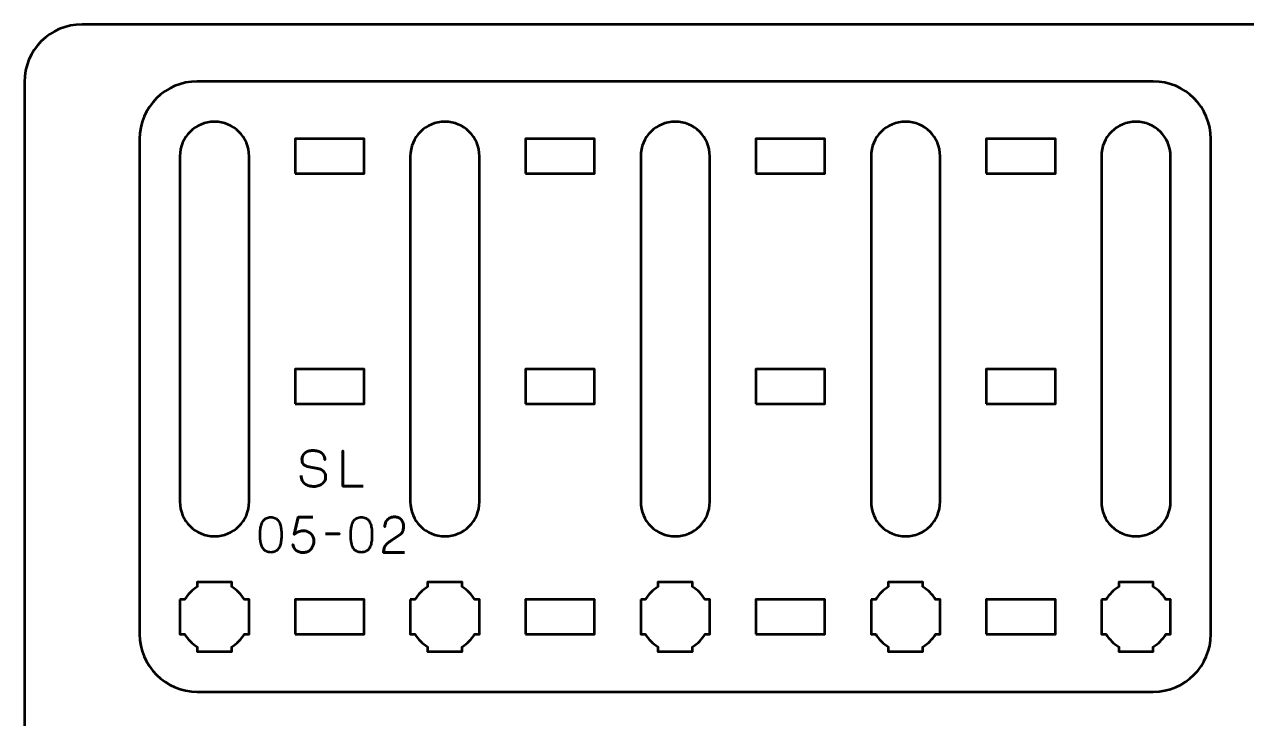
# Model space of a CAD drawing. Header units: centimetres. Extents: x -21 to 0, y -29.7 to 0.
# Drawn here: x -21 to -10.39, y -6.03 to 0 of the extents above; entities that cross this region are included whole.
import ezdxf

# ---------------------------------------------------------------- set-up
doc = ezdxf.new("R2010")
doc.units = ezdxf.units.CM
doc.header["$MEASUREMENT"] = 0
doc.layers.add('Layer 1', color=7, linetype='Continuous')

msp = doc.modelspace()

# ---------------------------------------------------------------- linework, layer by layer
at = {"layer": 'Layer 1', "lineweight": 53}
for points in [[(-18.65, -1.29484), (-18.05, -1.29484), (-18.05, -0.99484), (-18.65, -0.99484), (-18.65, -1.29484)], [(-16.65, -1.29484), (-16.05, -1.29484), (-16.05, -0.99484), (-16.65, -0.99484), (-16.65, -1.29484)], [(-14.65, -1.29484), (-14.05, -1.29484), (-14.05, -0.99484), (-14.65, -0.99484), (-14.65, -1.29484)], [(-12.65, -1.29484), (-12.05, -1.29484), (-12.05, -0.99484), (-12.65, -0.99484), (-12.65, -1.29484)], [(-18.65, -3.29484), (-18.05, -3.29484), (-18.05, -2.99484), (-18.65, -2.99484), (-18.65, -3.29484)], [(-16.65, -3.29484), (-16.05, -3.29484), (-16.05, -2.99484), (-16.65, -2.99484), (-16.65, -3.29484)], [(-14.65, -3.29484), (-14.05, -3.29484), (-14.05, -2.99484), (-14.65, -2.99484), (-14.65, -3.29484)], [(-12.65, -3.29484), (-12.05, -3.29484), (-12.05, -2.99484), (-12.65, -2.99484), (-12.65, -3.29484)], [(-18.65, -5.29484), (-18.05, -5.29484), (-18.05, -4.99484), (-18.65, -4.99484), (-18.65, -5.29484)], [(-16.65, -5.29484), (-16.05, -5.29484), (-16.05, -4.99484), (-16.65, -4.99484), (-16.65, -5.29484)], [(-14.65, -5.29484), (-14.05, -5.29484), (-14.05, -4.99484), (-14.65, -4.99484), (-14.65, -5.29484)], [(-12.65, -5.29484), (-12.05, -5.29484), (-12.05, -4.99484), (-12.65, -4.99484), (-12.65, -5.29484)]]:
    msp.add_lwpolyline(points, close=True, dxfattribs=at)
at = {"layer": 'Layer 1', "color": 1, "lineweight": 53}
msp.add_open_spline([(-21.00003, -29.19995), (-21.00003, -29.19995), (-21.00003, -0.49992), (-21.00003, -0.49992), (-21.00003, -0.49992), (-21.00003, -0.22295), (-20.77694, 0.00004), (-20.49994, 0.00004), (-20.49994, 0.00004), (-20.49994, 0.00004), (-0.50008, 0.00004), (-0.50008, 0.00004), (-0.50008, 0.00004), (-0.22294, 0.00004), (0.00002, -0.22295), (0.00002, -0.49992), (0.00002, -0.49992), (0.00002, -0.49992), (0.00002, -29.19995), (0.00002, -29.19995), (0.00002, -29.19995), (0.00002, -29.47695), (-0.22294, -29.70004), (-0.50008, -29.70004), (-0.50008, -29.70004), (-0.50008, -29.70004), (-20.49994, -29.70004), (-20.49994, -29.70004), (-20.49994, -29.70004), (-20.77694, -29.70004), (-21.00003, -29.47695), (-21.00003, -29.19995)], degree=3, knots=[0, 0, 0, 0, 0.125, 0.125, 0.125, 0.125, 0.25, 0.25, 0.25, 0.25, 0.375, 0.375, 0.375, 0.375, 0.5, 0.5, 0.5, 0.5, 0.625, 0.625, 0.625, 0.625, 0.75, 0.75, 0.75, 0.75, 0.875, 0.875, 0.875, 0.875, 1, 1, 1, 1], dxfattribs=at)
at = {"layer": 'Layer 1', "color": 3, "lineweight": 53}
msp.add_open_spline([(-20, -5.29484), (-20, -5.29484), (-20, -0.99484), (-20, -0.99484), (-20, -0.99484), (-20, -0.71875), (-19.77609, -0.49484), (-19.5, -0.49484), (-19.5, -0.49484), (-19.5, -0.49484), (-11.2, -0.49484), (-11.2, -0.49484), (-11.2, -0.49484), (-10.92391, -0.49484), (-10.7, -0.71875), (-10.7, -0.99484), (-10.7, -0.99484), (-10.7, -0.99484), (-10.7, -5.29484), (-10.7, -5.29484), (-10.7, -5.29484), (-10.7, -5.57093), (-10.92391, -5.79484), (-11.2, -5.79484), (-11.2, -5.79484), (-11.2, -5.79484), (-19.5, -5.79484), (-19.5, -5.79484), (-19.5, -5.79484), (-19.77609, -5.79484), (-20, -5.57093), (-20, -5.29484)], degree=3, knots=[0, 0, 0, 0, 0.125, 0.125, 0.125, 0.125, 0.25, 0.25, 0.25, 0.25, 0.375, 0.375, 0.375, 0.375, 0.5, 0.5, 0.5, 0.5, 0.625, 0.625, 0.625, 0.625, 0.75, 0.75, 0.75, 0.75, 0.875, 0.875, 0.875, 0.875, 1, 1, 1, 1], dxfattribs=at)
at = {"layer": 'Layer 1', "lineweight": 53}
for points, knots in [([(-19.05, -1.14484), (-19.05, -1.14484), (-19.05, -4.14484), (-19.05, -4.14484), (-19.05, -4.14484), (-19.05, -4.31051), (-19.18433, -4.44484), (-19.35, -4.44484), (-19.35, -4.44484), (-19.51567, -4.44484), (-19.65, -4.31051), (-19.65, -4.14484), (-19.65, -4.14484), (-19.65, -4.14484), (-19.65, -1.14484), (-19.65, -1.14484), (-19.65, -1.14484), (-19.65, -0.97917), (-19.51567, -0.84484), (-19.35, -0.84484), (-19.35, -0.84484), (-19.18433, -0.84484), (-19.05, -0.97917), (-19.05, -1.14484)], [0, 0, 0, 0, 0.16666667, 0.16666667, 0.16666667, 0.16666667, 0.33333333, 0.33333333, 0.33333333, 0.33333333, 0.5, 0.5, 0.5, 0.5, 0.66666667, 0.66666667, 0.66666667, 0.66666667, 0.83333333, 0.83333333, 0.83333333, 0.83333333, 1, 1, 1, 1]), ([(-17.05, -1.14484), (-17.05, -1.14484), (-17.05, -4.14484), (-17.05, -4.14484), (-17.05, -4.14484), (-17.05, -4.31051), (-17.18433, -4.44484), (-17.35, -4.44484), (-17.35, -4.44484), (-17.51567, -4.44484), (-17.65, -4.31051), (-17.65, -4.14484), (-17.65, -4.14484), (-17.65, -4.14484), (-17.65, -1.14484), (-17.65, -1.14484), (-17.65, -1.14484), (-17.65, -0.97917), (-17.51567, -0.84484), (-17.35, -0.84484), (-17.35, -0.84484), (-17.18433, -0.84484), (-17.05, -0.97917), (-17.05, -1.14484)], [0, 0, 0, 0, 0.16666667, 0.16666667, 0.16666667, 0.16666667, 0.33333333, 0.33333333, 0.33333333, 0.33333333, 0.5, 0.5, 0.5, 0.5, 0.66666667, 0.66666667, 0.66666667, 0.66666667, 0.83333333, 0.83333333, 0.83333333, 0.83333333, 1, 1, 1, 1]), ([(-15.05, -1.14484), (-15.05, -1.14484), (-15.05, -4.14484), (-15.05, -4.14484), (-15.05, -4.14484), (-15.05, -4.31051), (-15.18433, -4.44484), (-15.35, -4.44484), (-15.35, -4.44484), (-15.51567, -4.44484), (-15.65, -4.31051), (-15.65, -4.14484), (-15.65, -4.14484), (-15.65, -4.14484), (-15.65, -1.14484), (-15.65, -1.14484), (-15.65, -1.14484), (-15.65, -0.97917), (-15.51567, -0.84484), (-15.35, -0.84484), (-15.35, -0.84484), (-15.18433, -0.84484), (-15.05, -0.97917), (-15.05, -1.14484)], [0, 0, 0, 0, 0.16666667, 0.16666667, 0.16666667, 0.16666667, 0.33333333, 0.33333333, 0.33333333, 0.33333333, 0.5, 0.5, 0.5, 0.5, 0.66666667, 0.66666667, 0.66666667, 0.66666667, 0.83333333, 0.83333333, 0.83333333, 0.83333333, 1, 1, 1, 1]), ([(-13.05, -1.14484), (-13.05, -1.14484), (-13.05, -4.14484), (-13.05, -4.14484), (-13.05, -4.14484), (-13.05, -4.31051), (-13.18433, -4.44484), (-13.35, -4.44484), (-13.35, -4.44484), (-13.51567, -4.44484), (-13.65, -4.31051), (-13.65, -4.14484), (-13.65, -4.14484), (-13.65, -4.14484), (-13.65, -1.14484), (-13.65, -1.14484), (-13.65, -1.14484), (-13.65, -0.97917), (-13.51567, -0.84484), (-13.35, -0.84484), (-13.35, -0.84484), (-13.18433, -0.84484), (-13.05, -0.97917), (-13.05, -1.14484)], [0, 0, 0, 0, 0.16666667, 0.16666667, 0.16666667, 0.16666667, 0.33333333, 0.33333333, 0.33333333, 0.33333333, 0.5, 0.5, 0.5, 0.5, 0.66666667, 0.66666667, 0.66666667, 0.66666667, 0.83333333, 0.83333333, 0.83333333, 0.83333333, 1, 1, 1, 1]), ([(-11.05, -1.14484), (-11.05, -1.14484), (-11.05, -4.14484), (-11.05, -4.14484), (-11.05, -4.14484), (-11.05, -4.31051), (-11.18433, -4.44484), (-11.35, -4.44484), (-11.35, -4.44484), (-11.51567, -4.44484), (-11.65, -4.31051), (-11.65, -4.14484), (-11.65, -4.14484), (-11.65, -4.14484), (-11.65, -1.14484), (-11.65, -1.14484), (-11.65, -1.14484), (-11.65, -0.97917), (-11.51567, -0.84484), (-11.35, -0.84484), (-11.35, -0.84484), (-11.18433, -0.84484), (-11.05, -0.97917), (-11.05, -1.14484)], [0, 0, 0, 0, 0.16666667, 0.16666667, 0.16666667, 0.16666667, 0.33333333, 0.33333333, 0.33333333, 0.33333333, 0.5, 0.5, 0.5, 0.5, 0.66666667, 0.66666667, 0.66666667, 0.66666667, 0.83333333, 0.83333333, 0.83333333, 0.83333333, 1, 1, 1, 1]), ([(-19.65, -4.99484), (-19.65, -4.99484), (-19.60985, -4.99484), (-19.60985, -4.99484), (-19.60985, -4.99484), (-19.5835, -4.94931), (-19.54553, -4.91134), (-19.5, -4.88499), (-19.5, -4.88499), (-19.5, -4.88499), (-19.5, -4.84484), (-19.5, -4.84484), (-19.5, -4.84484), (-19.5, -4.84484), (-19.35, -4.84484), (-19.35, -4.84484), (-19.35, -4.84484), (-19.35, -4.84484), (-19.2, -4.84484), (-19.2, -4.84484), (-19.2, -4.84484), (-19.2, -4.84484), (-19.2, -4.88499), (-19.2, -4.88499), (-19.2, -4.88499), (-19.15447, -4.91134), (-19.1165, -4.94931), (-19.09015, -4.99484), (-19.09015, -4.99484), (-19.09015, -4.99484), (-19.05, -4.99484), (-19.05, -4.99484), (-19.05, -4.99484), (-19.05, -4.99484), (-19.05, -5.14484), (-19.05, -5.14484), (-19.05, -5.14484), (-19.05, -5.14484), (-19.05, -5.29484), (-19.05, -5.29484), (-19.05, -5.29484), (-19.05, -5.29484), (-19.09015, -5.29484), (-19.09015, -5.29484), (-19.09015, -5.29484), (-19.1165, -5.34037), (-19.15447, -5.37834), (-19.2, -5.40469), (-19.2, -5.40469), (-19.2, -5.40469), (-19.2, -5.44484), (-19.2, -5.44484), (-19.2, -5.44484), (-19.2, -5.44484), (-19.35, -5.44484), (-19.35, -5.44484), (-19.35, -5.44484), (-19.35, -5.44484), (-19.5, -5.44484), (-19.5, -5.44484), (-19.5, -5.44484), (-19.5, -5.44484), (-19.5, -5.40469), (-19.5, -5.40469), (-19.5, -5.40469), (-19.54553, -5.37834), (-19.5835, -5.34037), (-19.60985, -5.29484), (-19.60985, -5.29484), (-19.60985, -5.29484), (-19.65, -5.29484), (-19.65, -5.29484), (-19.65, -5.29484), (-19.65, -5.29484), (-19.65, -5.14484), (-19.65, -5.14484), (-19.65, -5.14484), (-19.65, -5.14484), (-19.65, -4.99484), (-19.65, -4.99484)], [0, 0, 0, 0, 0.05, 0.05, 0.05, 0.05, 0.1, 0.1, 0.1, 0.1, 0.15, 0.15, 0.15, 0.15, 0.2, 0.2, 0.2, 0.2, 0.25, 0.25, 0.25, 0.25, 0.3, 0.3, 0.3, 0.3, 0.35, 0.35, 0.35, 0.35, 0.4, 0.4, 0.4, 0.4, 0.45, 0.45, 0.45, 0.45, 0.5, 0.5, 0.5, 0.5, 0.55, 0.55, 0.55, 0.55, 0.6, 0.6, 0.6, 0.6, 0.65, 0.65, 0.65, 0.65, 0.7, 0.7, 0.7, 0.7, 0.75, 0.75, 0.75, 0.75, 0.8, 0.8, 0.8, 0.8, 0.85, 0.85, 0.85, 0.85, 0.9, 0.9, 0.9, 0.9, 0.95, 0.95, 0.95, 0.95, 1, 1, 1, 1]), ([(-17.65, -4.99484), (-17.65, -4.99484), (-17.60985, -4.99484), (-17.60985, -4.99484), (-17.60985, -4.99484), (-17.5835, -4.94931), (-17.54553, -4.91134), (-17.5, -4.88499), (-17.5, -4.88499), (-17.5, -4.88499), (-17.5, -4.84484), (-17.5, -4.84484), (-17.5, -4.84484), (-17.5, -4.84484), (-17.35, -4.84484), (-17.35, -4.84484), (-17.35, -4.84484), (-17.35, -4.84484), (-17.2, -4.84484), (-17.2, -4.84484), (-17.2, -4.84484), (-17.2, -4.84484), (-17.2, -4.88499), (-17.2, -4.88499), (-17.2, -4.88499), (-17.15447, -4.91134), (-17.1165, -4.94931), (-17.09015, -4.99484), (-17.09015, -4.99484), (-17.09015, -4.99484), (-17.05, -4.99484), (-17.05, -4.99484), (-17.05, -4.99484), (-17.05, -4.99484), (-17.05, -5.14484), (-17.05, -5.14484), (-17.05, -5.14484), (-17.05, -5.14484), (-17.05, -5.29484), (-17.05, -5.29484), (-17.05, -5.29484), (-17.05, -5.29484), (-17.09015, -5.29484), (-17.09015, -5.29484), (-17.09015, -5.29484), (-17.1165, -5.34037), (-17.15447, -5.37834), (-17.2, -5.40469), (-17.2, -5.40469), (-17.2, -5.40469), (-17.2, -5.44484), (-17.2, -5.44484), (-17.2, -5.44484), (-17.2, -5.44484), (-17.35, -5.44484), (-17.35, -5.44484), (-17.35, -5.44484), (-17.35, -5.44484), (-17.5, -5.44484), (-17.5, -5.44484), (-17.5, -5.44484), (-17.5, -5.44484), (-17.5, -5.40469), (-17.5, -5.40469), (-17.5, -5.40469), (-17.54553, -5.37834), (-17.5835, -5.34037), (-17.60985, -5.29484), (-17.60985, -5.29484), (-17.60985, -5.29484), (-17.65, -5.29484), (-17.65, -5.29484), (-17.65, -5.29484), (-17.65, -5.29484), (-17.65, -5.14484), (-17.65, -5.14484), (-17.65, -5.14484), (-17.65, -5.14484), (-17.65, -4.99484), (-17.65, -4.99484)], [0, 0, 0, 0, 0.05, 0.05, 0.05, 0.05, 0.1, 0.1, 0.1, 0.1, 0.15, 0.15, 0.15, 0.15, 0.2, 0.2, 0.2, 0.2, 0.25, 0.25, 0.25, 0.25, 0.3, 0.3, 0.3, 0.3, 0.35, 0.35, 0.35, 0.35, 0.4, 0.4, 0.4, 0.4, 0.45, 0.45, 0.45, 0.45, 0.5, 0.5, 0.5, 0.5, 0.55, 0.55, 0.55, 0.55, 0.6, 0.6, 0.6, 0.6, 0.65, 0.65, 0.65, 0.65, 0.7, 0.7, 0.7, 0.7, 0.75, 0.75, 0.75, 0.75, 0.8, 0.8, 0.8, 0.8, 0.85, 0.85, 0.85, 0.85, 0.9, 0.9, 0.9, 0.9, 0.95, 0.95, 0.95, 0.95, 1, 1, 1, 1]), ([(-15.65, -4.99484), (-15.65, -4.99484), (-15.60985, -4.99484), (-15.60985, -4.99484), (-15.60985, -4.99484), (-15.5835, -4.94931), (-15.54553, -4.91134), (-15.5, -4.88499), (-15.5, -4.88499), (-15.5, -4.88499), (-15.5, -4.84484), (-15.5, -4.84484), (-15.5, -4.84484), (-15.5, -4.84484), (-15.35, -4.84484), (-15.35, -4.84484), (-15.35, -4.84484), (-15.35, -4.84484), (-15.2, -4.84484), (-15.2, -4.84484), (-15.2, -4.84484), (-15.2, -4.84484), (-15.2, -4.88499), (-15.2, -4.88499), (-15.2, -4.88499), (-15.15447, -4.91134), (-15.1165, -4.94931), (-15.09015, -4.99484), (-15.09015, -4.99484), (-15.09015, -4.99484), (-15.05, -4.99484), (-15.05, -4.99484), (-15.05, -4.99484), (-15.05, -4.99484), (-15.05, -5.14484), (-15.05, -5.14484), (-15.05, -5.14484), (-15.05, -5.14484), (-15.05, -5.29484), (-15.05, -5.29484), (-15.05, -5.29484), (-15.05, -5.29484), (-15.09015, -5.29484), (-15.09015, -5.29484), (-15.09015, -5.29484), (-15.1165, -5.34037), (-15.15447, -5.37834), (-15.2, -5.40469), (-15.2, -5.40469), (-15.2, -5.40469), (-15.2, -5.44484), (-15.2, -5.44484), (-15.2, -5.44484), (-15.2, -5.44484), (-15.35, -5.44484), (-15.35, -5.44484), (-15.35, -5.44484), (-15.35, -5.44484), (-15.5, -5.44484), (-15.5, -5.44484), (-15.5, -5.44484), (-15.5, -5.44484), (-15.5, -5.40469), (-15.5, -5.40469), (-15.5, -5.40469), (-15.54553, -5.37834), (-15.5835, -5.34037), (-15.60985, -5.29484), (-15.60985, -5.29484), (-15.60985, -5.29484), (-15.65, -5.29484), (-15.65, -5.29484), (-15.65, -5.29484), (-15.65, -5.29484), (-15.65, -5.14484), (-15.65, -5.14484), (-15.65, -5.14484), (-15.65, -5.14484), (-15.65, -4.99484), (-15.65, -4.99484)], [0, 0, 0, 0, 0.05, 0.05, 0.05, 0.05, 0.1, 0.1, 0.1, 0.1, 0.15, 0.15, 0.15, 0.15, 0.2, 0.2, 0.2, 0.2, 0.25, 0.25, 0.25, 0.25, 0.3, 0.3, 0.3, 0.3, 0.35, 0.35, 0.35, 0.35, 0.4, 0.4, 0.4, 0.4, 0.45, 0.45, 0.45, 0.45, 0.5, 0.5, 0.5, 0.5, 0.55, 0.55, 0.55, 0.55, 0.6, 0.6, 0.6, 0.6, 0.65, 0.65, 0.65, 0.65, 0.7, 0.7, 0.7, 0.7, 0.75, 0.75, 0.75, 0.75, 0.8, 0.8, 0.8, 0.8, 0.85, 0.85, 0.85, 0.85, 0.9, 0.9, 0.9, 0.9, 0.95, 0.95, 0.95, 0.95, 1, 1, 1, 1]), ([(-13.65, -4.99484), (-13.65, -4.99484), (-13.60985, -4.99484), (-13.60985, -4.99484), (-13.60985, -4.99484), (-13.5835, -4.94931), (-13.54553, -4.91134), (-13.5, -4.88499), (-13.5, -4.88499), (-13.5, -4.88499), (-13.5, -4.84484), (-13.5, -4.84484), (-13.5, -4.84484), (-13.5, -4.84484), (-13.35, -4.84484), (-13.35, -4.84484), (-13.35, -4.84484), (-13.35, -4.84484), (-13.2, -4.84484), (-13.2, -4.84484), (-13.2, -4.84484), (-13.2, -4.84484), (-13.2, -4.88499), (-13.2, -4.88499), (-13.2, -4.88499), (-13.15447, -4.91134), (-13.1165, -4.94931), (-13.09015, -4.99484), (-13.09015, -4.99484), (-13.09015, -4.99484), (-13.05, -4.99484), (-13.05, -4.99484), (-13.05, -4.99484), (-13.05, -4.99484), (-13.05, -5.14484), (-13.05, -5.14484), (-13.05, -5.14484), (-13.05, -5.14484), (-13.05, -5.29484), (-13.05, -5.29484), (-13.05, -5.29484), (-13.05, -5.29484), (-13.09015, -5.29484), (-13.09015, -5.29484), (-13.09015, -5.29484), (-13.1165, -5.34037), (-13.15447, -5.37834), (-13.2, -5.40469), (-13.2, -5.40469), (-13.2, -5.40469), (-13.2, -5.44484), (-13.2, -5.44484), (-13.2, -5.44484), (-13.2, -5.44484), (-13.35, -5.44484), (-13.35, -5.44484), (-13.35, -5.44484), (-13.35, -5.44484), (-13.5, -5.44484), (-13.5, -5.44484), (-13.5, -5.44484), (-13.5, -5.44484), (-13.5, -5.40469), (-13.5, -5.40469), (-13.5, -5.40469), (-13.54553, -5.37834), (-13.5835, -5.34037), (-13.60985, -5.29484), (-13.60985, -5.29484), (-13.60985, -5.29484), (-13.65, -5.29484), (-13.65, -5.29484), (-13.65, -5.29484), (-13.65, -5.29484), (-13.65, -5.14484), (-13.65, -5.14484), (-13.65, -5.14484), (-13.65, -5.14484), (-13.65, -4.99484), (-13.65, -4.99484)], [0, 0, 0, 0, 0.05, 0.05, 0.05, 0.05, 0.1, 0.1, 0.1, 0.1, 0.15, 0.15, 0.15, 0.15, 0.2, 0.2, 0.2, 0.2, 0.25, 0.25, 0.25, 0.25, 0.3, 0.3, 0.3, 0.3, 0.35, 0.35, 0.35, 0.35, 0.4, 0.4, 0.4, 0.4, 0.45, 0.45, 0.45, 0.45, 0.5, 0.5, 0.5, 0.5, 0.55, 0.55, 0.55, 0.55, 0.6, 0.6, 0.6, 0.6, 0.65, 0.65, 0.65, 0.65, 0.7, 0.7, 0.7, 0.7, 0.75, 0.75, 0.75, 0.75, 0.8, 0.8, 0.8, 0.8, 0.85, 0.85, 0.85, 0.85, 0.9, 0.9, 0.9, 0.9, 0.95, 0.95, 0.95, 0.95, 1, 1, 1, 1]), ([(-11.65, -4.99484), (-11.65, -4.99484), (-11.60985, -4.99484), (-11.60985, -4.99484), (-11.60985, -4.99484), (-11.5835, -4.94931), (-11.54553, -4.91134), (-11.5, -4.88499), (-11.5, -4.88499), (-11.5, -4.88499), (-11.5, -4.84484), (-11.5, -4.84484), (-11.5, -4.84484), (-11.5, -4.84484), (-11.35, -4.84484), (-11.35, -4.84484), (-11.35, -4.84484), (-11.35, -4.84484), (-11.2, -4.84484), (-11.2, -4.84484), (-11.2, -4.84484), (-11.2, -4.84484), (-11.2, -4.88499), (-11.2, -4.88499), (-11.2, -4.88499), (-11.15447, -4.91134), (-11.1165, -4.94931), (-11.09015, -4.99484), (-11.09015, -4.99484), (-11.09015, -4.99484), (-11.05, -4.99484), (-11.05, -4.99484), (-11.05, -4.99484), (-11.05, -4.99484), (-11.05, -5.14484), (-11.05, -5.14484), (-11.05, -5.14484), (-11.05, -5.14484), (-11.05, -5.29484), (-11.05, -5.29484), (-11.05, -5.29484), (-11.05, -5.29484), (-11.09015, -5.29484), (-11.09015, -5.29484), (-11.09015, -5.29484), (-11.1165, -5.34037), (-11.15447, -5.37834), (-11.2, -5.40469), (-11.2, -5.40469), (-11.2, -5.40469), (-11.2, -5.44484), (-11.2, -5.44484), (-11.2, -5.44484), (-11.2, -5.44484), (-11.35, -5.44484), (-11.35, -5.44484), (-11.35, -5.44484), (-11.35, -5.44484), (-11.5, -5.44484), (-11.5, -5.44484), (-11.5, -5.44484), (-11.5, -5.44484), (-11.5, -5.40469), (-11.5, -5.40469), (-11.5, -5.40469), (-11.54553, -5.37834), (-11.5835, -5.34037), (-11.60985, -5.29484), (-11.60985, -5.29484), (-11.60985, -5.29484), (-11.65, -5.29484), (-11.65, -5.29484), (-11.65, -5.29484), (-11.65, -5.29484), (-11.65, -5.14484), (-11.65, -5.14484), (-11.65, -5.14484), (-11.65, -5.14484), (-11.65, -4.99484), (-11.65, -4.99484)], [0, 0, 0, 0, 0.05, 0.05, 0.05, 0.05, 0.1, 0.1, 0.1, 0.1, 0.15, 0.15, 0.15, 0.15, 0.2, 0.2, 0.2, 0.2, 0.25, 0.25, 0.25, 0.25, 0.3, 0.3, 0.3, 0.3, 0.35, 0.35, 0.35, 0.35, 0.4, 0.4, 0.4, 0.4, 0.45, 0.45, 0.45, 0.45, 0.5, 0.5, 0.5, 0.5, 0.55, 0.55, 0.55, 0.55, 0.6, 0.6, 0.6, 0.6, 0.65, 0.65, 0.65, 0.65, 0.7, 0.7, 0.7, 0.7, 0.75, 0.75, 0.75, 0.75, 0.8, 0.8, 0.8, 0.8, 0.85, 0.85, 0.85, 0.85, 0.9, 0.9, 0.9, 0.9, 0.95, 0.95, 0.95, 0.95, 1, 1, 1, 1])]:
    msp.add_open_spline(points, degree=3, knots=knots, dxfattribs=at)
at = {"layer": 'Layer 1', "color": 5, "lineweight": 53}
for points, knots in [([(-18.59829, -3.91687), (-18.59815, -3.93374), (-18.59519, -3.9482), (-18.58926, -3.96027), (-18.58926, -3.96027), (-18.5834, -3.97226), (-18.57522, -3.98207), (-18.56492, -3.98969), (-18.56492, -3.98969), (-18.55455, -3.99724), (-18.54262, -4.00281), (-18.52915, -4.00641), (-18.52915, -4.00641), (-18.51574, -4.00994), (-18.50135, -4.0117), (-18.48611, -4.0117), (-18.48611, -4.0117), (-18.47073, -4.01163), (-18.4569, -4.00937), (-18.44455, -4.00507), (-18.44455, -4.00507), (-18.43227, -4.00076), (-18.42176, -3.99498), (-18.41294, -3.98771), (-18.41294, -3.98771), (-18.40419, -3.98044), (-18.39742, -3.97233), (-18.39262, -3.9633), (-18.39262, -3.9633), (-18.38782, -3.95427), (-18.38528, -3.94503), (-18.38493, -3.9355), (-18.38493, -3.9355), (-18.38451, -3.92301), (-18.38634, -3.91158), (-18.39036, -3.90128), (-18.39036, -3.90128), (-18.39439, -3.89098), (-18.4006, -3.88237), (-18.40899, -3.87532), (-18.40899, -3.87532), (-18.41732, -3.86826), (-18.42783, -3.86332), (-18.44039, -3.86057), (-18.44039, -3.86057), (-18.44039, -3.86057), (-18.5441, -3.83813), (-18.5441, -3.83813), (-18.5441, -3.83813), (-18.55384, -3.83609), (-18.56224, -3.83263), (-18.56915, -3.82783), (-18.56915, -3.82783), (-18.57607, -3.82297), (-18.58143, -3.81626), (-18.5851, -3.80765), (-18.5851, -3.80765), (-18.58877, -3.79912), (-18.59067, -3.78825), (-18.59067, -3.77506), (-18.59067, -3.77506), (-18.59067, -3.76504), (-18.58862, -3.75559), (-18.58446, -3.7467), (-18.58446, -3.7467), (-18.58037, -3.73781), (-18.5743, -3.72997), (-18.56633, -3.72306), (-18.56633, -3.72306), (-18.55836, -3.71622), (-18.54848, -3.71085), (-18.53677, -3.70697), (-18.53677, -3.70697), (-18.52498, -3.70302), (-18.51151, -3.70105), (-18.49627, -3.70098), (-18.49627, -3.70098), (-18.48096, -3.70098), (-18.46692, -3.70274), (-18.45408, -3.70627), (-18.45408, -3.70627), (-18.44131, -3.7098), (-18.43023, -3.71488), (-18.42092, -3.72165), (-18.42092, -3.72165), (-18.4116, -3.72842), (-18.40441, -3.73675), (-18.39947, -3.74648), (-18.39947, -3.74648), (-18.39453, -3.75629), (-18.3922, -3.76751), (-18.39255, -3.78014), (-18.39255, -3.78014), (-18.3922, -3.76751), (-18.39453, -3.75629), (-18.39947, -3.74648), (-18.39947, -3.74648), (-18.40441, -3.73675), (-18.4116, -3.72842), (-18.42092, -3.72165), (-18.42092, -3.72165), (-18.43023, -3.71488), (-18.44131, -3.7098), (-18.45408, -3.70627), (-18.45408, -3.70627), (-18.46692, -3.70274), (-18.48096, -3.70098), (-18.49627, -3.70098), (-18.49627, -3.70098), (-18.51151, -3.70105), (-18.52498, -3.70302), (-18.53677, -3.70697), (-18.53677, -3.70697), (-18.54848, -3.71085), (-18.55836, -3.71622), (-18.56633, -3.72306), (-18.56633, -3.72306), (-18.5743, -3.72997), (-18.58037, -3.73781), (-18.58446, -3.7467), (-18.58446, -3.7467), (-18.58862, -3.75559), (-18.59067, -3.76504), (-18.59067, -3.77506), (-18.59067, -3.77506), (-18.59067, -3.78825), (-18.58884, -3.79912), (-18.58531, -3.80758), (-18.58531, -3.80758), (-18.58171, -3.81612), (-18.57642, -3.82275), (-18.5695, -3.82762), (-18.5695, -3.82762), (-18.56259, -3.83242), (-18.55412, -3.83595), (-18.5441, -3.83813), (-18.5441, -3.83813), (-18.5441, -3.83813), (-18.44039, -3.86057), (-18.44039, -3.86057), (-18.44039, -3.86057), (-18.42755, -3.86332), (-18.41696, -3.86826), (-18.40864, -3.87532), (-18.40864, -3.87532), (-18.40024, -3.88237), (-18.3941, -3.89098), (-18.39015, -3.90128), (-18.39015, -3.90128), (-18.38627, -3.91158), (-18.38451, -3.92301), (-18.38493, -3.9355), (-18.38493, -3.9355), (-18.38528, -3.94503), (-18.38782, -3.95427), (-18.39262, -3.9633), (-18.39262, -3.9633), (-18.39742, -3.97233), (-18.40419, -3.98044), (-18.41294, -3.98771), (-18.41294, -3.98771), (-18.42176, -3.99498), (-18.43227, -4.00076), (-18.44455, -4.00507), (-18.44455, -4.00507), (-18.4569, -4.00937), (-18.47073, -4.01163), (-18.48611, -4.0117), (-18.48611, -4.0117), (-18.50135, -4.0117), (-18.51574, -4.00994), (-18.52915, -4.00641), (-18.52915, -4.00641), (-18.54262, -4.00281), (-18.55455, -3.99724), (-18.56492, -3.98969), (-18.56492, -3.98969), (-18.57522, -3.98207), (-18.5834, -3.97226), (-18.58926, -3.96027), (-18.58926, -3.96027), (-18.59519, -3.9482), (-18.59815, -3.93374), (-18.59829, -3.91687)], [0, 0, 0, 0, 0.02173913, 0.02173913, 0.02173913, 0.02173913, 0.04347826, 0.04347826, 0.04347826, 0.04347826, 0.06521739, 0.06521739, 0.06521739, 0.06521739, 0.08695652, 0.08695652, 0.08695652, 0.08695652, 0.10869565, 0.10869565, 0.10869565, 0.10869565, 0.13043478, 0.13043478, 0.13043478, 0.13043478, 0.15217391, 0.15217391, 0.15217391, 0.15217391, 0.17391304, 0.17391304, 0.17391304, 0.17391304, 0.19565217, 0.19565217, 0.19565217, 0.19565217, 0.2173913, 0.2173913, 0.2173913, 0.2173913, 0.23913043, 0.23913043, 0.23913043, 0.23913043, 0.26086957, 0.26086957, 0.26086957, 0.26086957, 0.2826087, 0.2826087, 0.2826087, 0.2826087, 0.30434783, 0.30434783, 0.30434783, 0.30434783, 0.32608696, 0.32608696, 0.32608696, 0.32608696, 0.34782609, 0.34782609, 0.34782609, 0.34782609, 0.36956522, 0.36956522, 0.36956522, 0.36956522, 0.39130435, 0.39130435, 0.39130435, 0.39130435, 0.41304348, 0.41304348, 0.41304348, 0.41304348, 0.43478261, 0.43478261, 0.43478261, 0.43478261, 0.45652174, 0.45652174, 0.45652174, 0.45652174, 0.47826087, 0.47826087, 0.47826087, 0.47826087, 0.5, 0.5, 0.5, 0.5, 0.52173913, 0.52173913, 0.52173913, 0.52173913, 0.54347826, 0.54347826, 0.54347826, 0.54347826, 0.56521739, 0.56521739, 0.56521739, 0.56521739, 0.58695652, 0.58695652, 0.58695652, 0.58695652, 0.60869565, 0.60869565, 0.60869565, 0.60869565, 0.63043478, 0.63043478, 0.63043478, 0.63043478, 0.65217391, 0.65217391, 0.65217391, 0.65217391, 0.67391304, 0.67391304, 0.67391304, 0.67391304, 0.69565217, 0.69565217, 0.69565217, 0.69565217, 0.7173913, 0.7173913, 0.7173913, 0.7173913, 0.73913043, 0.73913043, 0.73913043, 0.73913043, 0.76086957, 0.76086957, 0.76086957, 0.76086957, 0.7826087, 0.7826087, 0.7826087, 0.7826087, 0.80434783, 0.80434783, 0.80434783, 0.80434783, 0.82608696, 0.82608696, 0.82608696, 0.82608696, 0.84782609, 0.84782609, 0.84782609, 0.84782609, 0.86956522, 0.86956522, 0.86956522, 0.86956522, 0.89130435, 0.89130435, 0.89130435, 0.89130435, 0.91304348, 0.91304348, 0.91304348, 0.91304348, 0.93478261, 0.93478261, 0.93478261, 0.93478261, 0.95652174, 0.95652174, 0.95652174, 0.95652174, 0.97826087, 0.97826087, 0.97826087, 0.97826087, 1, 1, 1, 1]), ([(-18.05812, -4.00916), (-18.05812, -4.00916), (-18.23634, -4.00916), (-18.23634, -4.00916), (-18.23634, -4.00916), (-18.23634, -4.00916), (-18.23634, -3.70394), (-18.23634, -3.70394), (-18.23634, -3.70394), (-18.23634, -3.70394), (-18.23634, -4.00916), (-18.23634, -4.00916), (-18.23634, -4.00916), (-18.23634, -4.00916), (-18.05812, -4.00916), (-18.05812, -4.00916)], [0, 0, 0, 0, 0.25, 0.25, 0.25, 0.25, 0.5, 0.5, 0.5, 0.5, 0.75, 0.75, 0.75, 0.75, 1, 1, 1, 1]), ([(-18.86117, -4.58447), (-18.84636, -4.5844), (-18.83359, -4.58179), (-18.82293, -4.57671), (-18.82293, -4.57671), (-18.81235, -4.57163), (-18.80353, -4.56436), (-18.79648, -4.55512), (-18.79648, -4.55512), (-18.78949, -4.54581), (-18.78399, -4.5348), (-18.7799, -4.5221), (-18.7799, -4.5221), (-18.77587, -4.5094), (-18.77298, -4.4955), (-18.77136, -4.48026), (-18.77136, -4.48026), (-18.76966, -4.46502), (-18.76882, -4.449), (-18.76889, -4.43207), (-18.76889, -4.43207), (-18.76882, -4.41521), (-18.76966, -4.39919), (-18.77136, -4.38402), (-18.77136, -4.38402), (-18.77298, -4.36885), (-18.77587, -4.35488), (-18.7799, -4.34218), (-18.7799, -4.34218), (-18.78399, -4.32955), (-18.78949, -4.31855), (-18.79648, -4.30916), (-18.79648, -4.30916), (-18.80353, -4.29985), (-18.81235, -4.29258), (-18.82293, -4.2875), (-18.82293, -4.2875), (-18.83359, -4.28235), (-18.84636, -4.27974), (-18.86117, -4.27967), (-18.86117, -4.27967), (-18.87599, -4.27974), (-18.88876, -4.28235), (-18.89942, -4.2875), (-18.89942, -4.2875), (-18.91, -4.29258), (-18.91882, -4.29985), (-18.92587, -4.30916), (-18.92587, -4.30916), (-18.93286, -4.31855), (-18.93836, -4.32955), (-18.94245, -4.34218), (-18.94245, -4.34218), (-18.94648, -4.35488), (-18.94937, -4.36885), (-18.95099, -4.38402), (-18.95099, -4.38402), (-18.95268, -4.39919), (-18.95353, -4.41521), (-18.95346, -4.43207), (-18.95346, -4.43207), (-18.95353, -4.449), (-18.95268, -4.46502), (-18.95099, -4.48026), (-18.95099, -4.48026), (-18.94937, -4.4955), (-18.94648, -4.5094), (-18.94245, -4.5221), (-18.94245, -4.5221), (-18.93836, -4.5348), (-18.93286, -4.54581), (-18.92587, -4.55512), (-18.92587, -4.55512), (-18.91882, -4.56436), (-18.91, -4.57163), (-18.89942, -4.57671), (-18.89942, -4.57671), (-18.88876, -4.58179), (-18.87599, -4.5844), (-18.86117, -4.58447)], [0, 0, 0, 0, 0.05, 0.05, 0.05, 0.05, 0.1, 0.1, 0.1, 0.1, 0.15, 0.15, 0.15, 0.15, 0.2, 0.2, 0.2, 0.2, 0.25, 0.25, 0.25, 0.25, 0.3, 0.3, 0.3, 0.3, 0.35, 0.35, 0.35, 0.35, 0.4, 0.4, 0.4, 0.4, 0.45, 0.45, 0.45, 0.45, 0.5, 0.5, 0.5, 0.5, 0.55, 0.55, 0.55, 0.55, 0.6, 0.6, 0.6, 0.6, 0.65, 0.65, 0.65, 0.65, 0.7, 0.7, 0.7, 0.7, 0.75, 0.75, 0.75, 0.75, 0.8, 0.8, 0.8, 0.8, 0.85, 0.85, 0.85, 0.85, 0.9, 0.9, 0.9, 0.9, 0.95, 0.95, 0.95, 0.95, 1, 1, 1, 1]), ([(-18.86117, -4.58447), (-18.84636, -4.5844), (-18.83359, -4.58179), (-18.82293, -4.57671), (-18.82293, -4.57671), (-18.81235, -4.57163), (-18.80353, -4.56436), (-18.79648, -4.55512), (-18.79648, -4.55512), (-18.78949, -4.54581), (-18.78399, -4.5348), (-18.7799, -4.5221), (-18.7799, -4.5221), (-18.77587, -4.5094), (-18.77298, -4.4955), (-18.77136, -4.48026), (-18.77136, -4.48026), (-18.76966, -4.46502), (-18.76882, -4.449), (-18.76889, -4.43207), (-18.76889, -4.43207), (-18.76882, -4.41521), (-18.76966, -4.39919), (-18.77136, -4.38402), (-18.77136, -4.38402), (-18.77298, -4.36885), (-18.77587, -4.35488), (-18.7799, -4.34218), (-18.7799, -4.34218), (-18.78399, -4.32955), (-18.78949, -4.31855), (-18.79648, -4.30916), (-18.79648, -4.30916), (-18.80353, -4.29985), (-18.81235, -4.29258), (-18.82293, -4.2875), (-18.82293, -4.2875), (-18.83359, -4.28235), (-18.84636, -4.27974), (-18.86117, -4.27967), (-18.86117, -4.27967), (-18.87599, -4.27974), (-18.88876, -4.28235), (-18.89942, -4.2875), (-18.89942, -4.2875), (-18.91, -4.29258), (-18.91882, -4.29985), (-18.92587, -4.30916), (-18.92587, -4.30916), (-18.93286, -4.31855), (-18.93836, -4.32955), (-18.94245, -4.34218), (-18.94245, -4.34218), (-18.94648, -4.35488), (-18.94937, -4.36885), (-18.95099, -4.38402), (-18.95099, -4.38402), (-18.95268, -4.39919), (-18.95353, -4.41521), (-18.95346, -4.43207), (-18.95346, -4.43207), (-18.95353, -4.449), (-18.95268, -4.46502), (-18.95099, -4.48026), (-18.95099, -4.48026), (-18.94937, -4.4955), (-18.94648, -4.5094), (-18.94245, -4.5221), (-18.94245, -4.5221), (-18.93836, -4.5348), (-18.93286, -4.54581), (-18.92587, -4.55512), (-18.92587, -4.55512), (-18.91882, -4.56436), (-18.91, -4.57163), (-18.89942, -4.57671), (-18.89942, -4.57671), (-18.88876, -4.58179), (-18.87599, -4.5844), (-18.86117, -4.58447)], [0, 0, 0, 0, 0.05, 0.05, 0.05, 0.05, 0.1, 0.1, 0.1, 0.1, 0.15, 0.15, 0.15, 0.15, 0.2, 0.2, 0.2, 0.2, 0.25, 0.25, 0.25, 0.25, 0.3, 0.3, 0.3, 0.3, 0.35, 0.35, 0.35, 0.35, 0.4, 0.4, 0.4, 0.4, 0.45, 0.45, 0.45, 0.45, 0.5, 0.5, 0.5, 0.5, 0.55, 0.55, 0.55, 0.55, 0.6, 0.6, 0.6, 0.6, 0.65, 0.65, 0.65, 0.65, 0.7, 0.7, 0.7, 0.7, 0.75, 0.75, 0.75, 0.75, 0.8, 0.8, 0.8, 0.8, 0.85, 0.85, 0.85, 0.85, 0.9, 0.9, 0.9, 0.9, 0.95, 0.95, 0.95, 0.95, 1, 1, 1, 1]), ([(-18.49711, -4.27925), (-18.49711, -4.27925), (-18.62411, -4.27925), (-18.62411, -4.27925), (-18.62411, -4.27925), (-18.62411, -4.27925), (-18.65798, -4.4308), (-18.65798, -4.4308), (-18.65798, -4.4308), (-18.65205, -4.42572), (-18.64641, -4.42114), (-18.64097, -4.41711), (-18.64097, -4.41711), (-18.63561, -4.41309), (-18.62997, -4.40971), (-18.62397, -4.40688), (-18.62397, -4.40688), (-18.61804, -4.40406), (-18.61127, -4.40194), (-18.60365, -4.40046), (-18.60365, -4.40046), (-18.5961, -4.39898), (-18.58707, -4.3982), (-18.5767, -4.3982), (-18.5767, -4.3982), (-18.56823, -4.3982), (-18.55976, -4.39933), (-18.5513, -4.40166), (-18.5513, -4.40166), (-18.54283, -4.40392), (-18.53479, -4.40738), (-18.52717, -4.41196), (-18.52717, -4.41196), (-18.51948, -4.41662), (-18.5127, -4.42241), (-18.50678, -4.42939), (-18.50678, -4.42939), (-18.50078, -4.43638), (-18.49605, -4.44456), (-18.49267, -4.45394), (-18.49267, -4.45394), (-18.48921, -4.46333), (-18.48745, -4.47398), (-18.48738, -4.48583), (-18.48738, -4.48583), (-18.4873, -4.49021), (-18.4878, -4.49571), (-18.48879, -4.5022), (-18.48879, -4.5022), (-18.4897, -4.50869), (-18.4914, -4.51575), (-18.4938, -4.52323), (-18.4938, -4.52323), (-18.49619, -4.53071), (-18.49958, -4.53812), (-18.50388, -4.54545), (-18.50388, -4.54545), (-18.50819, -4.55279), (-18.51369, -4.55949), (-18.52032, -4.56556), (-18.52032, -4.56556), (-18.52696, -4.57163), (-18.535, -4.5765), (-18.54438, -4.58017), (-18.54438, -4.58017), (-18.55384, -4.58376), (-18.56492, -4.58567), (-18.57754, -4.58574), (-18.57754, -4.58574), (-18.59264, -4.58567), (-18.60534, -4.58405), (-18.61564, -4.58101), (-18.61564, -4.58101), (-18.62595, -4.57791), (-18.63434, -4.57389), (-18.64083, -4.56881), (-18.64083, -4.56881), (-18.64739, -4.56373), (-18.65247, -4.55815), (-18.65614, -4.55209), (-18.65614, -4.55209), (-18.65981, -4.54602), (-18.66256, -4.53995), (-18.6644, -4.53388), (-18.6644, -4.53388), (-18.66623, -4.52781), (-18.66764, -4.52224), (-18.66856, -4.51716), (-18.66856, -4.51716), (-18.66764, -4.52224), (-18.66623, -4.52781), (-18.6644, -4.53388), (-18.6644, -4.53388), (-18.66256, -4.53995), (-18.65981, -4.54602), (-18.65614, -4.55209), (-18.65614, -4.55209), (-18.65247, -4.55815), (-18.64739, -4.56373), (-18.64083, -4.56881), (-18.64083, -4.56881), (-18.63434, -4.57389), (-18.62595, -4.57791), (-18.61564, -4.58101), (-18.61564, -4.58101), (-18.60534, -4.58405), (-18.59264, -4.58567), (-18.57754, -4.58574), (-18.57754, -4.58574), (-18.56492, -4.58567), (-18.55384, -4.58376), (-18.54438, -4.58017), (-18.54438, -4.58017), (-18.535, -4.5765), (-18.52696, -4.57163), (-18.52032, -4.56556), (-18.52032, -4.56556), (-18.51369, -4.55949), (-18.50819, -4.55279), (-18.50388, -4.54545), (-18.50388, -4.54545), (-18.49958, -4.53812), (-18.49619, -4.53071), (-18.4938, -4.52323), (-18.4938, -4.52323), (-18.4914, -4.51575), (-18.4897, -4.50869), (-18.48879, -4.5022), (-18.48879, -4.5022), (-18.4878, -4.49571), (-18.4873, -4.49021), (-18.48738, -4.48583), (-18.48738, -4.48583), (-18.48745, -4.47398), (-18.48921, -4.46333), (-18.49267, -4.45394), (-18.49267, -4.45394), (-18.49605, -4.44456), (-18.50078, -4.43638), (-18.50678, -4.42939), (-18.50678, -4.42939), (-18.5127, -4.42241), (-18.51948, -4.41662), (-18.52717, -4.41196), (-18.52717, -4.41196), (-18.53479, -4.40738), (-18.54283, -4.40392), (-18.5513, -4.40166), (-18.5513, -4.40166), (-18.55976, -4.39933), (-18.56823, -4.3982), (-18.5767, -4.3982), (-18.5767, -4.3982), (-18.58707, -4.3982), (-18.5961, -4.39898), (-18.60365, -4.40046), (-18.60365, -4.40046), (-18.61127, -4.40194), (-18.61804, -4.40406), (-18.62397, -4.40688), (-18.62397, -4.40688), (-18.62997, -4.40971), (-18.63561, -4.41309), (-18.64097, -4.41711), (-18.64097, -4.41711), (-18.64641, -4.42114), (-18.65205, -4.42572), (-18.65798, -4.4308), (-18.65798, -4.4308), (-18.65798, -4.4308), (-18.62411, -4.27925), (-18.62411, -4.27925), (-18.62411, -4.27925), (-18.62411, -4.27925), (-18.49711, -4.27925), (-18.49711, -4.27925)], [0, 0, 0, 0, 0.02272727, 0.02272727, 0.02272727, 0.02272727, 0.04545455, 0.04545455, 0.04545455, 0.04545455, 0.06818182, 0.06818182, 0.06818182, 0.06818182, 0.09090909, 0.09090909, 0.09090909, 0.09090909, 0.11363636, 0.11363636, 0.11363636, 0.11363636, 0.13636364, 0.13636364, 0.13636364, 0.13636364, 0.15909091, 0.15909091, 0.15909091, 0.15909091, 0.18181818, 0.18181818, 0.18181818, 0.18181818, 0.20454545, 0.20454545, 0.20454545, 0.20454545, 0.22727273, 0.22727273, 0.22727273, 0.22727273, 0.25, 0.25, 0.25, 0.25, 0.27272727, 0.27272727, 0.27272727, 0.27272727, 0.29545455, 0.29545455, 0.29545455, 0.29545455, 0.31818182, 0.31818182, 0.31818182, 0.31818182, 0.34090909, 0.34090909, 0.34090909, 0.34090909, 0.36363636, 0.36363636, 0.36363636, 0.36363636, 0.38636364, 0.38636364, 0.38636364, 0.38636364, 0.40909091, 0.40909091, 0.40909091, 0.40909091, 0.43181818, 0.43181818, 0.43181818, 0.43181818, 0.45454545, 0.45454545, 0.45454545, 0.45454545, 0.47727273, 0.47727273, 0.47727273, 0.47727273, 0.5, 0.5, 0.5, 0.5, 0.52272727, 0.52272727, 0.52272727, 0.52272727, 0.54545455, 0.54545455, 0.54545455, 0.54545455, 0.56818182, 0.56818182, 0.56818182, 0.56818182, 0.59090909, 0.59090909, 0.59090909, 0.59090909, 0.61363636, 0.61363636, 0.61363636, 0.61363636, 0.63636364, 0.63636364, 0.63636364, 0.63636364, 0.65909091, 0.65909091, 0.65909091, 0.65909091, 0.68181818, 0.68181818, 0.68181818, 0.68181818, 0.70454545, 0.70454545, 0.70454545, 0.70454545, 0.72727273, 0.72727273, 0.72727273, 0.72727273, 0.75, 0.75, 0.75, 0.75, 0.77272727, 0.77272727, 0.77272727, 0.77272727, 0.79545455, 0.79545455, 0.79545455, 0.79545455, 0.81818182, 0.81818182, 0.81818182, 0.81818182, 0.84090909, 0.84090909, 0.84090909, 0.84090909, 0.86363636, 0.86363636, 0.86363636, 0.86363636, 0.88636364, 0.88636364, 0.88636364, 0.88636364, 0.90909091, 0.90909091, 0.90909091, 0.90909091, 0.93181818, 0.93181818, 0.93181818, 0.93181818, 0.95454545, 0.95454545, 0.95454545, 0.95454545, 0.97727273, 0.97727273, 0.97727273, 0.97727273, 1, 1, 1, 1]), ([(-18.07505, -4.58447), (-18.06024, -4.5844), (-18.04747, -4.58179), (-18.03681, -4.57671), (-18.03681, -4.57671), (-18.02623, -4.57163), (-18.01741, -4.56436), (-18.01036, -4.55512), (-18.01036, -4.55512), (-18.00337, -4.54581), (-17.99787, -4.5348), (-17.99378, -4.5221), (-17.99378, -4.5221), (-17.98975, -4.5094), (-17.98686, -4.4955), (-17.98524, -4.48026), (-17.98524, -4.48026), (-17.98354, -4.46502), (-17.9827, -4.449), (-17.98277, -4.43207), (-17.98277, -4.43207), (-17.9827, -4.41521), (-17.98354, -4.39919), (-17.98524, -4.38402), (-17.98524, -4.38402), (-17.98686, -4.36885), (-17.98975, -4.35488), (-17.99378, -4.34218), (-17.99378, -4.34218), (-17.99787, -4.32955), (-18.00337, -4.31855), (-18.01036, -4.30916), (-18.01036, -4.30916), (-18.01741, -4.29985), (-18.02623, -4.29258), (-18.03681, -4.2875), (-18.03681, -4.2875), (-18.04747, -4.28235), (-18.06024, -4.27974), (-18.07505, -4.27967), (-18.07505, -4.27967), (-18.08987, -4.27974), (-18.10264, -4.28235), (-18.1133, -4.2875), (-18.1133, -4.2875), (-18.12388, -4.29258), (-18.1327, -4.29985), (-18.13975, -4.30916), (-18.13975, -4.30916), (-18.14674, -4.31855), (-18.15224, -4.32955), (-18.15633, -4.34218), (-18.15633, -4.34218), (-18.16036, -4.35488), (-18.16325, -4.36885), (-18.16487, -4.38402), (-18.16487, -4.38402), (-18.16656, -4.39919), (-18.16741, -4.41521), (-18.16734, -4.43207), (-18.16734, -4.43207), (-18.16741, -4.449), (-18.16656, -4.46502), (-18.16487, -4.48026), (-18.16487, -4.48026), (-18.16325, -4.4955), (-18.16036, -4.5094), (-18.15633, -4.5221), (-18.15633, -4.5221), (-18.15224, -4.5348), (-18.14674, -4.54581), (-18.13975, -4.55512), (-18.13975, -4.55512), (-18.1327, -4.56436), (-18.12388, -4.57163), (-18.1133, -4.57671), (-18.1133, -4.57671), (-18.10264, -4.58179), (-18.08987, -4.5844), (-18.07505, -4.58447)], [0, 0, 0, 0, 0.05, 0.05, 0.05, 0.05, 0.1, 0.1, 0.1, 0.1, 0.15, 0.15, 0.15, 0.15, 0.2, 0.2, 0.2, 0.2, 0.25, 0.25, 0.25, 0.25, 0.3, 0.3, 0.3, 0.3, 0.35, 0.35, 0.35, 0.35, 0.4, 0.4, 0.4, 0.4, 0.45, 0.45, 0.45, 0.45, 0.5, 0.5, 0.5, 0.5, 0.55, 0.55, 0.55, 0.55, 0.6, 0.6, 0.6, 0.6, 0.65, 0.65, 0.65, 0.65, 0.7, 0.7, 0.7, 0.7, 0.75, 0.75, 0.75, 0.75, 0.8, 0.8, 0.8, 0.8, 0.85, 0.85, 0.85, 0.85, 0.9, 0.9, 0.9, 0.9, 0.95, 0.95, 0.95, 0.95, 1, 1, 1, 1]), ([(-18.07505, -4.58447), (-18.06024, -4.5844), (-18.04747, -4.58179), (-18.03681, -4.57671), (-18.03681, -4.57671), (-18.02623, -4.57163), (-18.01741, -4.56436), (-18.01036, -4.55512), (-18.01036, -4.55512), (-18.00337, -4.54581), (-17.99787, -4.5348), (-17.99378, -4.5221), (-17.99378, -4.5221), (-17.98975, -4.5094), (-17.98686, -4.4955), (-17.98524, -4.48026), (-17.98524, -4.48026), (-17.98354, -4.46502), (-17.9827, -4.449), (-17.98277, -4.43207), (-17.98277, -4.43207), (-17.9827, -4.41521), (-17.98354, -4.39919), (-17.98524, -4.38402), (-17.98524, -4.38402), (-17.98686, -4.36885), (-17.98975, -4.35488), (-17.99378, -4.34218), (-17.99378, -4.34218), (-17.99787, -4.32955), (-18.00337, -4.31855), (-18.01036, -4.30916), (-18.01036, -4.30916), (-18.01741, -4.29985), (-18.02623, -4.29258), (-18.03681, -4.2875), (-18.03681, -4.2875), (-18.04747, -4.28235), (-18.06024, -4.27974), (-18.07505, -4.27967), (-18.07505, -4.27967), (-18.08987, -4.27974), (-18.10264, -4.28235), (-18.1133, -4.2875), (-18.1133, -4.2875), (-18.12388, -4.29258), (-18.1327, -4.29985), (-18.13975, -4.30916), (-18.13975, -4.30916), (-18.14674, -4.31855), (-18.15224, -4.32955), (-18.15633, -4.34218), (-18.15633, -4.34218), (-18.16036, -4.35488), (-18.16325, -4.36885), (-18.16487, -4.38402), (-18.16487, -4.38402), (-18.16656, -4.39919), (-18.16741, -4.41521), (-18.16734, -4.43207), (-18.16734, -4.43207), (-18.16741, -4.449), (-18.16656, -4.46502), (-18.16487, -4.48026), (-18.16487, -4.48026), (-18.16325, -4.4955), (-18.16036, -4.5094), (-18.15633, -4.5221), (-18.15633, -4.5221), (-18.15224, -4.5348), (-18.14674, -4.54581), (-18.13975, -4.55512), (-18.13975, -4.55512), (-18.1327, -4.56436), (-18.12388, -4.57163), (-18.1133, -4.57671), (-18.1133, -4.57671), (-18.10264, -4.58179), (-18.08987, -4.5844), (-18.07505, -4.58447)], [0, 0, 0, 0, 0.05, 0.05, 0.05, 0.05, 0.1, 0.1, 0.1, 0.1, 0.15, 0.15, 0.15, 0.15, 0.2, 0.2, 0.2, 0.2, 0.25, 0.25, 0.25, 0.25, 0.3, 0.3, 0.3, 0.3, 0.35, 0.35, 0.35, 0.35, 0.4, 0.4, 0.4, 0.4, 0.45, 0.45, 0.45, 0.45, 0.5, 0.5, 0.5, 0.5, 0.55, 0.55, 0.55, 0.55, 0.6, 0.6, 0.6, 0.6, 0.65, 0.65, 0.65, 0.65, 0.7, 0.7, 0.7, 0.7, 0.75, 0.75, 0.75, 0.75, 0.8, 0.8, 0.8, 0.8, 0.85, 0.85, 0.85, 0.85, 0.9, 0.9, 0.9, 0.9, 0.95, 0.95, 0.95, 0.95, 1, 1, 1, 1]), ([(-17.70083, -4.58447), (-17.70083, -4.58447), (-17.88244, -4.58447), (-17.88244, -4.58447), (-17.88244, -4.58447), (-17.88209, -4.57219), (-17.88054, -4.56133), (-17.87792, -4.55201), (-17.87792, -4.55201), (-17.87524, -4.5427), (-17.87165, -4.53452), (-17.8672, -4.52746), (-17.8672, -4.52746), (-17.86268, -4.52041), (-17.85753, -4.51413), (-17.85168, -4.50862), (-17.85168, -4.50862), (-17.84582, -4.50305), (-17.83954, -4.49797), (-17.83277, -4.49317), (-17.83277, -4.49317), (-17.826, -4.48844), (-17.81901, -4.48372), (-17.81174, -4.47906), (-17.81174, -4.47906), (-17.81174, -4.47906), (-17.73935, -4.4308), (-17.73935, -4.4308), (-17.73935, -4.4308), (-17.73195, -4.42558), (-17.72616, -4.41987), (-17.72207, -4.41373), (-17.72207, -4.41373), (-17.71791, -4.40759), (-17.71501, -4.4011), (-17.71325, -4.39425), (-17.71325, -4.39425), (-17.71156, -4.38748), (-17.7105, -4.3805), (-17.71015, -4.37344), (-17.71015, -4.37344), (-17.70979, -4.36631), (-17.70965, -4.35919), (-17.70972, -4.35206), (-17.70972, -4.35206), (-17.70972, -4.34621), (-17.7105, -4.33993), (-17.71205, -4.33315), (-17.71205, -4.33315), (-17.71367, -4.32645), (-17.71621, -4.31975), (-17.71981, -4.31312), (-17.71981, -4.31312), (-17.72341, -4.30648), (-17.72821, -4.30042), (-17.7342, -4.29491), (-17.7342, -4.29491), (-17.7402, -4.28948), (-17.74761, -4.28511), (-17.75643, -4.28179), (-17.75643, -4.28179), (-17.76525, -4.27847), (-17.77562, -4.27678), (-17.78761, -4.27671), (-17.78761, -4.27671), (-17.79968, -4.27678), (-17.81033, -4.27847), (-17.81951, -4.28172), (-17.81951, -4.28172), (-17.82868, -4.28496), (-17.83651, -4.28948), (-17.843, -4.29519), (-17.843, -4.29519), (-17.84949, -4.30091), (-17.85471, -4.30754), (-17.8588, -4.31495), (-17.8588, -4.31495), (-17.8629, -4.32236), (-17.86586, -4.33026), (-17.86776, -4.33859), (-17.86776, -4.33859), (-17.86967, -4.34691), (-17.87059, -4.35538), (-17.87059, -4.36392), (-17.87059, -4.36392), (-17.87059, -4.35538), (-17.86967, -4.34691), (-17.86776, -4.33859), (-17.86776, -4.33859), (-17.86586, -4.33026), (-17.8629, -4.32236), (-17.8588, -4.31495), (-17.8588, -4.31495), (-17.85471, -4.30754), (-17.84949, -4.30091), (-17.843, -4.29519), (-17.843, -4.29519), (-17.83651, -4.28948), (-17.82868, -4.28496), (-17.81951, -4.28172), (-17.81951, -4.28172), (-17.81033, -4.27847), (-17.79968, -4.27678), (-17.78761, -4.27671), (-17.78761, -4.27671), (-17.77562, -4.27678), (-17.76525, -4.27847), (-17.75643, -4.28179), (-17.75643, -4.28179), (-17.74761, -4.28511), (-17.7402, -4.28948), (-17.7342, -4.29491), (-17.7342, -4.29491), (-17.72821, -4.30042), (-17.72341, -4.30648), (-17.71981, -4.31312), (-17.71981, -4.31312), (-17.71621, -4.31975), (-17.71367, -4.32645), (-17.71205, -4.33315), (-17.71205, -4.33315), (-17.7105, -4.33993), (-17.70972, -4.34621), (-17.70972, -4.35206), (-17.70972, -4.35206), (-17.70965, -4.35919), (-17.70979, -4.36631), (-17.71015, -4.37344), (-17.71015, -4.37344), (-17.7105, -4.3805), (-17.71156, -4.38748), (-17.71325, -4.39425), (-17.71325, -4.39425), (-17.71501, -4.4011), (-17.71791, -4.40759), (-17.72207, -4.41373), (-17.72207, -4.41373), (-17.72616, -4.41987), (-17.73195, -4.42558), (-17.73935, -4.4308), (-17.73935, -4.4308), (-17.73935, -4.4308), (-17.81174, -4.47906), (-17.81174, -4.47906), (-17.81174, -4.47906), (-17.81901, -4.48372), (-17.826, -4.48844), (-17.83277, -4.49317), (-17.83277, -4.49317), (-17.83954, -4.49797), (-17.84582, -4.50305), (-17.85168, -4.50862), (-17.85168, -4.50862), (-17.85753, -4.51413), (-17.86268, -4.52041), (-17.8672, -4.52746), (-17.8672, -4.52746), (-17.87165, -4.53452), (-17.87524, -4.5427), (-17.87792, -4.55201), (-17.87792, -4.55201), (-17.88054, -4.56133), (-17.88209, -4.57219), (-17.88244, -4.58447), (-17.88244, -4.58447), (-17.88244, -4.58447), (-17.70083, -4.58447), (-17.70083, -4.58447)], [0, 0, 0, 0, 0.02380952, 0.02380952, 0.02380952, 0.02380952, 0.04761905, 0.04761905, 0.04761905, 0.04761905, 0.07142857, 0.07142857, 0.07142857, 0.07142857, 0.0952381, 0.0952381, 0.0952381, 0.0952381, 0.11904762, 0.11904762, 0.11904762, 0.11904762, 0.14285714, 0.14285714, 0.14285714, 0.14285714, 0.16666667, 0.16666667, 0.16666667, 0.16666667, 0.19047619, 0.19047619, 0.19047619, 0.19047619, 0.21428571, 0.21428571, 0.21428571, 0.21428571, 0.23809524, 0.23809524, 0.23809524, 0.23809524, 0.26190476, 0.26190476, 0.26190476, 0.26190476, 0.28571429, 0.28571429, 0.28571429, 0.28571429, 0.30952381, 0.30952381, 0.30952381, 0.30952381, 0.33333333, 0.33333333, 0.33333333, 0.33333333, 0.35714286, 0.35714286, 0.35714286, 0.35714286, 0.38095238, 0.38095238, 0.38095238, 0.38095238, 0.4047619, 0.4047619, 0.4047619, 0.4047619, 0.42857143, 0.42857143, 0.42857143, 0.42857143, 0.45238095, 0.45238095, 0.45238095, 0.45238095, 0.47619048, 0.47619048, 0.47619048, 0.47619048, 0.5, 0.5, 0.5, 0.5, 0.52380952, 0.52380952, 0.52380952, 0.52380952, 0.54761905, 0.54761905, 0.54761905, 0.54761905, 0.57142857, 0.57142857, 0.57142857, 0.57142857, 0.5952381, 0.5952381, 0.5952381, 0.5952381, 0.61904762, 0.61904762, 0.61904762, 0.61904762, 0.64285714, 0.64285714, 0.64285714, 0.64285714, 0.66666667, 0.66666667, 0.66666667, 0.66666667, 0.69047619, 0.69047619, 0.69047619, 0.69047619, 0.71428571, 0.71428571, 0.71428571, 0.71428571, 0.73809524, 0.73809524, 0.73809524, 0.73809524, 0.76190476, 0.76190476, 0.76190476, 0.76190476, 0.78571429, 0.78571429, 0.78571429, 0.78571429, 0.80952381, 0.80952381, 0.80952381, 0.80952381, 0.83333333, 0.83333333, 0.83333333, 0.83333333, 0.85714286, 0.85714286, 0.85714286, 0.85714286, 0.88095238, 0.88095238, 0.88095238, 0.88095238, 0.9047619, 0.9047619, 0.9047619, 0.9047619, 0.92857143, 0.92857143, 0.92857143, 0.92857143, 0.95238095, 0.95238095, 0.95238095, 0.95238095, 0.97619048, 0.97619048, 0.97619048, 0.97619048, 1, 1, 1, 1]), ([(-18.38747, -4.42487), (-18.38747, -4.42487), (-18.26428, -4.42487), (-18.26428, -4.42487), (-18.26428, -4.42487), (-18.26428, -4.42487), (-18.38747, -4.42487), (-18.38747, -4.42487)], [0, 0, 0, 0, 0.5, 0.5, 0.5, 0.5, 1, 1, 1, 1])]:
    msp.add_open_spline(points, degree=3, knots=knots, dxfattribs=at)

doc.saveas('drawing.dxf')
